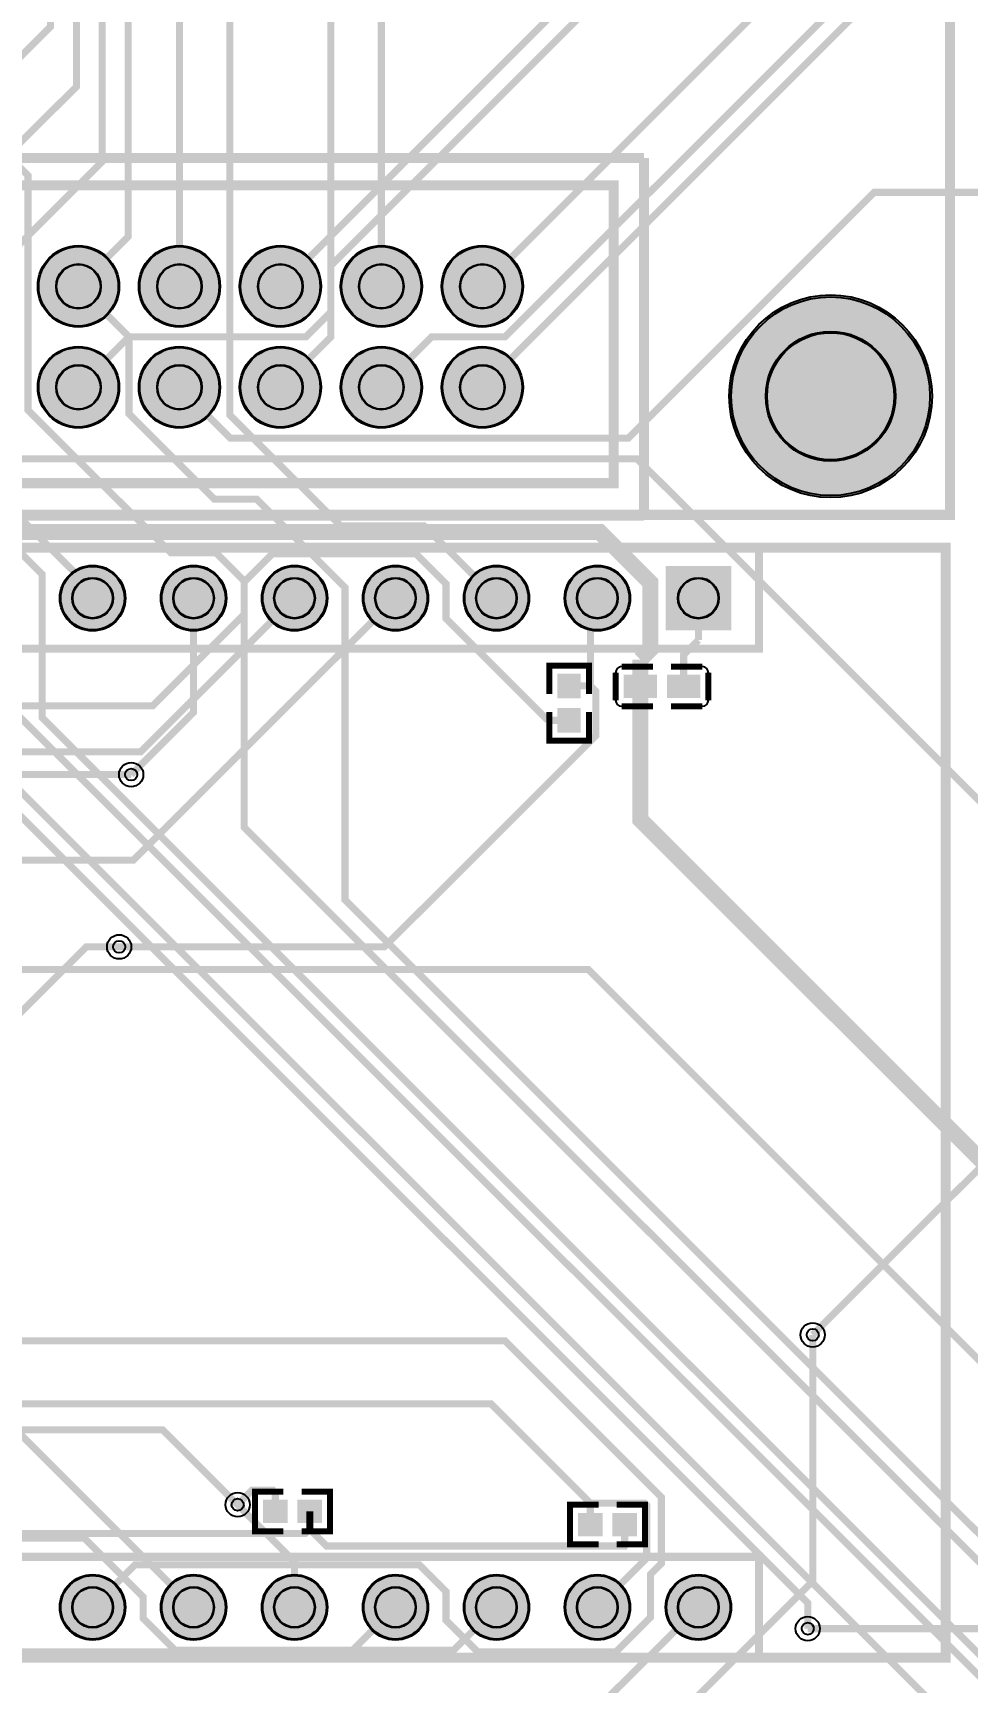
# Model space of a CAD drawing. Header units: millimetres. Extents: x 0 to 210, y -1 to 136.
# Drawn here: x 111.23 to 134.72, y 34.82 to 76.33 of the extents above; entities that cross this region are included whole.
import ezdxf

# ---------------------------------------------------------------- set-up
doc = ezdxf.new("R2010")
doc.units = ezdxf.units.MM
for name, color, linetype, true_color in [('BottomLayer', 7, 'Continuous', 0x0000ff), ('BottomSolderMaskLayer', 7, 'Continuous', 0xaa00ff), ('Hole', 7, 'Continuous', 0x222222), ('Multi-Layer', 7, 'Continuous', 0xc0c0c0), ('TopLayer', 7, 'Continuous', 0xff0000), ('TopPasteMaskLayer', 7, 'Continuous', 0x808080), ('TopSilkLayer', 7, 'Continuous', 0xffcc00), ('TopSolderMaskLayer', 7, 'Continuous', 0x800080)]:
    doc.layers.add(name, color=color, linetype=linetype, true_color=true_color)

msp = doc.modelspace()

# ---------------------------------------------------------------- hatches: boundary and pattern name
at = {"layer": 'BottomSolderMaskLayer'}
for points in [[(111.345, 69.952, 1), (113.395, 69.952, 1)], [(113.885, 69.952, 1), (115.935, 69.952, 1)], [(116.425, 69.952, 1), (118.475, 69.952, 1)], [(118.965, 69.952, 1), (121.015, 69.952, 1)], [(121.505, 69.952, 1), (123.555, 69.952, 1)], [(128.742, 67.186, 1), (133.843, 67.186, 1)], [(111.345, 67.412, 1), (113.395, 67.412, 1)], [(113.885, 67.412, 1), (115.935, 67.412, 1)], [(116.425, 67.412, 1), (118.475, 67.412, 1)], [(118.965, 67.412, 1), (121.015, 67.412, 1)], [(121.505, 67.412, 1), (123.555, 67.412, 1)], [(111.9, 62.103, 1), (113.551, 62.103, 1)], [(114.44, 62.103, 1), (116.091, 62.103, 1)], [(116.98, 62.103, 1), (118.631, 62.103, 1)], [(119.52, 62.103, 1), (121.171, 62.103, 1)], [(122.06, 62.103, 1), (123.711, 62.103, 1)], [(124.6, 62.103, 1), (126.251, 62.103, 1)], [(128.791, 61.29), (127.14, 61.29), (127.14, 62.916), (128.791, 62.916)], [(111.9, 36.703, 1), (113.551, 36.703, 1)], [(114.44, 36.703, 1), (116.091, 36.703, 1)], [(116.98, 36.703, 1), (118.631, 36.703, 1)], [(119.52, 36.703, 1), (121.171, 36.703, 1)], [(122.06, 36.703, 1), (123.711, 36.703, 1)], [(124.6, 36.703, 1), (126.251, 36.703, 1)], [(127.14, 36.703, 1), (128.791, 36.703, 1)]]:
    msp.add_hatch(color=256, dxfattribs=at).paths.add_polyline_path(points)
at = {"layer": 'Multi-Layer'}
for points in [[(111.37, 69.952, 1), (113.37, 69.952, 1)], [(113.91, 69.952, 1), (115.91, 69.952, 1)], [(116.45, 69.952, 1), (118.45, 69.952, 1)], [(118.99, 69.952, 1), (120.99, 69.952, 1)], [(121.53, 69.952, 1), (123.53, 69.952, 1)], [(111.37, 67.412, 1), (113.37, 67.412, 1)], [(113.91, 67.412, 1), (115.91, 67.412, 1)], [(116.45, 67.412, 1), (118.45, 67.412, 1)], [(118.99, 67.412, 1), (120.99, 67.412, 1)], [(121.53, 67.412, 1), (123.53, 67.412, 1)], [(111.926, 62.103, 1), (113.526, 62.103, 1)], [(114.466, 62.103, 1), (116.066, 62.103, 1)], [(117.006, 62.103, 1), (118.606, 62.103, 1)], [(119.546, 62.103, 1), (121.146, 62.103, 1)], [(122.086, 62.103, 1), (123.686, 62.103, 1)], [(124.626, 62.103, 1), (126.226, 62.103, 1)], [(128.765, 61.316), (127.165, 61.316), (127.165, 62.891), (128.765, 62.891)], [(111.926, 36.703, 1), (113.526, 36.703, 1)], [(114.466, 36.703, 1), (116.066, 36.703, 1)], [(117.006, 36.703, 1), (118.606, 36.703, 1)], [(119.546, 36.703, 1), (121.146, 36.703, 1)], [(122.086, 36.703, 1), (123.686, 36.703, 1)], [(124.626, 36.703, 1), (126.226, 36.703, 1)], [(127.166, 36.703, 1), (128.766, 36.703, 1)]]:
    msp.add_hatch(color=256, dxfattribs=at).paths.add_polyline_path(points)
at = {"layer": 'TopLayer'}
for points in [[(124.984, 59.612), (124.444, 59.612), (124.444, 60.177), (124.984, 60.177)], [(126.901, 60.152), (126.901, 59.612), (126.111, 59.612), (126.111, 60.152)], [(127.201, 60.152), (127.201, 59.612), (127.991, 59.612), (127.991, 60.152)], [(124.984, 59.312), (124.444, 59.312), (124.444, 58.746), (124.984, 58.746)], [(117.605, 38.846), (117.605, 39.386), (117.039, 39.386), (117.039, 38.846)], [(117.905, 38.846), (117.905, 39.386), (118.47, 39.386), (118.47, 38.846)], [(125.529, 38.516), (125.529, 39.056), (124.964, 39.056), (124.964, 38.516)], [(125.829, 38.516), (125.829, 39.056), (126.395, 39.056), (126.395, 38.516)]]:
    msp.add_hatch(color=256, dxfattribs=at).paths.add_polyline_path(points)
at = {"layer": 'TopPasteMaskLayer'}
for points in [[(124.944, 59.597), (124.484, 59.597), (124.444, 59.637), (124.444, 60.137), (124.484, 60.177), (124.944, 60.177), (124.984, 60.137), (124.984, 59.637)], [(126.271, 59.657), (126.271, 60.107), (126.321, 60.157), (126.801, 60.157), (126.871, 60.107), (126.871, 59.657), (126.801, 59.607), (126.321, 59.607)], [(127.231, 59.657), (127.231, 60.107), (127.301, 60.157), (127.781, 60.157), (127.831, 60.107), (127.831, 59.657), (127.781, 59.607), (127.301, 59.607)], [(124.944, 59.327), (124.484, 59.327), (124.444, 59.287), (124.444, 58.786), (124.484, 58.746), (124.944, 58.746), (124.984, 58.786), (124.984, 59.287)], [(117.62, 38.886), (117.62, 39.346), (117.58, 39.386), (117.079, 39.386), (117.039, 39.346), (117.039, 38.886), (117.079, 38.846), (117.58, 38.846)], [(117.89, 38.886), (117.89, 39.346), (117.93, 39.386), (118.43, 39.386), (118.47, 39.346), (118.47, 38.886), (118.43, 38.846), (117.93, 38.846)], [(125.544, 38.556), (125.544, 39.016), (125.504, 39.056), (125.004, 39.056), (124.964, 39.016), (124.964, 38.556), (125.004, 38.516), (125.504, 38.516)], [(125.814, 38.556), (125.814, 39.016), (125.854, 39.056), (126.355, 39.056), (126.395, 39.016), (126.395, 38.556), (126.355, 38.516), (125.854, 38.516)]]:
    msp.add_hatch(color=256, dxfattribs=at).paths.add_polyline_path(points)
at = {"layer": 'TopSolderMaskLayer'}
for points in [[(111.345, 69.952, 1), (113.395, 69.952, 1)], [(113.885, 69.952, 1), (115.935, 69.952, 1)], [(116.425, 69.952, 1), (118.475, 69.952, 1)], [(118.965, 69.952, 1), (121.015, 69.952, 1)], [(121.505, 69.952, 1), (123.555, 69.952, 1)], [(128.742, 67.186, 1), (133.843, 67.186, 1)], [(111.345, 67.412, 1), (113.395, 67.412, 1)], [(113.885, 67.412, 1), (115.935, 67.412, 1)], [(116.425, 67.412, 1), (118.475, 67.412, 1)], [(118.965, 67.412, 1), (121.015, 67.412, 1)], [(121.505, 67.412, 1), (123.555, 67.412, 1)], [(111.9, 62.103, 1), (113.551, 62.103, 1)], [(114.44, 62.103, 1), (116.091, 62.103, 1)], [(116.98, 62.103, 1), (118.631, 62.103, 1)], [(119.52, 62.103, 1), (121.171, 62.103, 1)], [(122.06, 62.103, 1), (123.711, 62.103, 1)], [(124.6, 62.103, 1), (126.251, 62.103, 1)], [(128.791, 61.29), (127.14, 61.29), (127.14, 62.916), (128.791, 62.916)], [(125.008, 59.585), (124.42, 59.585), (124.42, 60.204), (125.008, 60.204)], [(126.926, 60.178), (126.926, 59.587), (126.085, 59.587), (126.085, 60.178)], [(127.175, 60.178), (127.175, 59.587), (128.016, 59.587), (128.016, 60.178)], [(125.008, 59.338), (124.42, 59.338), (124.42, 58.719), (125.008, 58.719)], [(117.63, 38.821), (117.63, 39.411), (117.014, 39.411), (117.014, 38.821)], [(117.879, 38.821), (117.879, 39.411), (118.496, 39.411), (118.496, 38.821)], [(125.555, 38.49), (125.555, 39.081), (124.938, 39.081), (124.938, 38.49)], [(125.804, 38.49), (125.804, 39.081), (126.42, 39.081), (126.42, 38.49)], [(111.9, 36.703, 1), (113.551, 36.703, 1)], [(114.44, 36.703, 1), (116.091, 36.703, 1)], [(116.98, 36.703, 1), (118.631, 36.703, 1)], [(119.52, 36.703, 1), (121.171, 36.703, 1)], [(122.06, 36.703, 1), (123.711, 36.703, 1)], [(124.6, 36.703, 1), (126.251, 36.703, 1)], [(127.14, 36.703, 1), (128.791, 36.703, 1)]]:
    msp.add_hatch(color=256, dxfattribs=at).paths.add_polyline_path(points)

# ---------------------------------------------------------------- linework, layer by layer
at = {"layer": 'BottomLayer', "const_width": 0.178}
for points in [[(130.962, 103.534), (131.847, 104.419), (138.633, 104.419), (139.48, 103.571), (139.48, 102.729), (140.258, 101.951), (141.239, 101.951), (142.399, 100.792), (142.399, 55.118), (130.842, 43.56)], [(122.53, 67.412), (141.967, 86.848), (141.967, 99.409), (140.767, 100.609)], [(119.99, 67.412), (121.26, 68.682), (123.103, 68.682), (139.497, 85.075), (139.497, 96.799), (140.767, 98.069)], [(136.224, 94.36), (131.431, 94.36), (130.884, 93.813), (130.884, 92.17), (118.72, 80.006), (118.72, 68.682), (117.45, 67.412)], [(131.47, 93.405), (131.47, 92.251), (119.99, 80.77), (119.99, 69.952)], [(127.08, 93.244), (126.751, 93.244), (114.91, 81.403), (114.91, 69.952)], [(122.53, 69.952), (130.022, 77.444), (130.022, 89.992)], [(122.886, 62.103), (121.062, 63.926), (118.965, 63.926), (116.18, 66.711), (116.18, 81.862), (119.138, 84.82)], [(109.107, 74.739), (111.1, 72.746), (111.1, 66.839), (114.695, 63.244), (115.829, 63.244), (116.536, 62.537), (116.536, 56.337), (138.227, 34.646)], [(130.717, 36.166), (130.717, 36.814), (106.497, 61.034), (104.646, 61.034), (103.836, 61.844), (103.836, 63.541), (100.94, 66.436), (100.94, 68.176), (99.67, 69.446), (99.67, 69.952)], [(104.75, 69.952), (104.75, 69.326), (106.02, 68.056), (106.02, 66.858), (108.917, 63.961), (108.917, 61.087), (137.899, 32.106), (138.227, 32.106)], [(107.29, 69.952), (107.29, 69.446), (108.559, 68.177), (108.559, 65.6), (111.456, 62.703), (111.456, 59.093), (137.179, 33.369), (138.645, 33.369), (139.497, 32.517), (139.497, 30.836), (138.227, 29.566)], [(112.37, 69.952), (113.641, 68.681), (113.641, 66.745), (115.789, 64.597), (116.849, 64.597), (119.076, 62.371), (119.076, 54.506), (137.666, 35.916), (138.806, 35.916), (139.574, 35.147), (139.574, 34.119), (140.241, 33.453), (141.157, 33.453), (141.942, 32.668), (141.942, 31.554), (141.223, 30.836), (140.319, 30.836), (139.497, 30.014), (139.497, 25.756), (138.227, 24.486)], [(138.227, 27.026), (136.856, 28.397), (136.856, 31.297), (106.376, 61.777), (106.376, 65.692), (106.021, 66.046)], [(110.084, 64.939), (112.726, 62.297), (112.726, 62.103)], [(115.266, 62.103), (115.266, 59.233), (113.696, 57.663)], [(113.393, 53.328), (112.567, 53.328), (96.227, 36.988), (96.227, 36.223), (93.74, 33.735)], [(115.266, 36.703), (108.434, 43.535)], [(117.806, 36.703), (117.806, 37.854), (116.374, 39.286)], [(122.886, 36.703), (121.807, 35.625), (114.794, 35.625), (113.996, 36.424), (113.996, 36.964), (112.516, 38.443), (101.758, 38.443), (101.647, 38.332)]]:
    msp.add_lwpolyline(points, dxfattribs=at)
at = {"layer": 'BottomSolderMaskLayer'}
for centre, radius in [((112.37, 69.952), 1.025), ((114.91, 69.952), 1.025), ((117.45, 69.952), 1.025), ((119.99, 69.952), 1.025), ((122.53, 69.952), 1.025), ((112.37, 69.952), 0.564), ((114.91, 69.952), 0.564), ((117.45, 69.952), 0.564), ((119.99, 69.952), 0.564), ((122.53, 69.952), 0.564), ((131.292, 67.186), 2.551), ((131.292, 67.186), 1.633), ((112.37, 67.412), 1.025), ((114.91, 67.412), 1.025), ((117.45, 67.412), 1.025), ((119.99, 67.412), 1.025), ((122.53, 67.412), 1.025), ((112.37, 67.412), 0.564), ((114.91, 67.412), 0.564), ((117.45, 67.412), 0.564), ((119.99, 67.412), 0.564), ((122.53, 67.412), 0.564), ((112.726, 62.103), 0.825), ((115.266, 62.103), 0.825), ((117.806, 62.103), 0.825), ((120.346, 62.103), 0.825), ((122.886, 62.103), 0.825), ((125.426, 62.103), 0.825), ((112.725, 62.103), 0.516), ((115.265, 62.103), 0.516), ((117.805, 62.103), 0.516), ((120.345, 62.103), 0.516), ((122.885, 62.103), 0.516), ((125.425, 62.103), 0.516), ((127.965, 62.103), 0.516), ((112.726, 36.703), 0.825), ((115.266, 36.703), 0.825), ((117.806, 36.703), 0.825), ((120.346, 36.703), 0.825), ((122.886, 36.703), 0.825), ((125.426, 36.703), 0.825), ((127.966, 36.703), 0.825), ((112.725, 36.703), 0.516), ((115.265, 36.703), 0.516), ((117.805, 36.703), 0.516), ((120.345, 36.703), 0.516), ((122.885, 36.703), 0.516), ((125.425, 36.703), 0.516), ((127.965, 36.703), 0.516)]:
    msp.add_circle(centre, radius, dxfattribs=at)
at = {"layer": 'Hole'}
for centre in [(113.696, 57.663), (113.393, 53.327), (130.842, 43.56), (116.374, 39.286), (130.717, 36.166)]:
    msp.add_circle(centre, 0.152, dxfattribs=at)
at = {"layer": 'Multi-Layer'}
for centre, radius in [((112.37, 69.952), 1), ((114.91, 69.952), 1), ((117.45, 69.952), 1), ((119.99, 69.952), 1), ((122.53, 69.952), 1), ((112.37, 69.952), 0.55), ((114.91, 69.952), 0.55), ((117.45, 69.952), 0.55), ((119.99, 69.952), 0.55), ((122.53, 69.952), 0.55), ((131.292, 67.186), 2.5), ((131.292, 67.186), 1.6), ((112.37, 67.412), 1), ((114.91, 67.412), 1), ((117.45, 67.412), 1), ((119.99, 67.412), 1), ((122.53, 67.412), 1), ((112.37, 67.412), 0.55), ((114.91, 67.412), 0.55), ((117.45, 67.412), 0.55), ((119.99, 67.412), 0.55), ((122.53, 67.412), 0.55), ((112.726, 62.103), 0.8), ((115.266, 62.103), 0.8), ((117.806, 62.103), 0.8), ((120.346, 62.103), 0.8), ((122.886, 62.103), 0.8), ((125.426, 62.103), 0.8), ((112.725, 62.103), 0.5), ((115.265, 62.103), 0.5), ((117.805, 62.103), 0.5), ((120.345, 62.103), 0.5), ((122.885, 62.103), 0.5), ((125.425, 62.103), 0.5), ((127.965, 62.103), 0.5), ((113.696, 57.663), 0.305), ((113.393, 53.327), 0.305), ((130.842, 43.56), 0.305), ((116.374, 39.286), 0.305), ((112.726, 36.703), 0.8), ((115.266, 36.703), 0.8), ((117.806, 36.703), 0.8), ((120.346, 36.703), 0.8), ((122.886, 36.703), 0.8), ((125.426, 36.703), 0.8), ((127.966, 36.703), 0.8), ((112.725, 36.703), 0.5), ((115.265, 36.703), 0.5), ((117.805, 36.703), 0.5), ((120.345, 36.703), 0.5), ((122.885, 36.703), 0.5), ((125.425, 36.703), 0.5), ((127.965, 36.703), 0.5), ((130.717, 36.166), 0.305)]:
    msp.add_circle(centre, radius, dxfattribs=at)
at = {"layer": 'TopLayer'}
for points, const_width in [([(114.91, 67.412), (116.191, 66.131), (126.204, 66.131), (132.392, 72.319), (146.377, 72.319), (146.779, 72.721), (146.779, 92.989)], 0.178), ([(126.797, 92.166), (126.797, 79.298), (117.45, 69.952)], 0.178), ([(104.75, 69.952), (105.13, 69.952), (111.668, 76.49), (111.668, 88.595)], 0.178), ([(112.318, 88.595), (112.318, 74.98), (107.29, 69.952)], 0.178), ([(112.968, 88.595), (112.968, 73.09), (109.83, 69.952)], 0.178), ([(113.618, 88.595), (113.618, 71.2), (112.37, 69.952)], 0.178), ([(112.37, 67.412), (113.641, 68.683), (118.092, 68.683), (118.72, 69.311), (118.72, 70.475), (130.606, 82.362)], 0.178), ([(95.86, 69.952), (95.86, 66.711), (97.102, 65.469), (106.541, 65.469), (106.68, 65.608), (126.428, 65.608), (142.047, 49.989), (142.047, 41.83), (141.212, 40.996), (139.497, 40.996), (138.227, 42.266)], 0.178), ([(4.565, 68.236), (4.107, 67.778), (0.889, 67.778), (0.58, 67.469), (0.58, 11.154), (6.377, 5.356), (128.02, 5.356), (148.853, 26.189), (148.853, 30.346), (145.887, 33.313), (140.172, 33.313), (139.396, 32.537), (139.396, 31.59), (138.642, 30.836), (136.423, 30.836), (133.238, 27.651), (124.396, 27.651), (123.723, 28.324), (123.723, 32.46), (127.966, 36.703)], 0.178), ([(94.946, 62.103), (96.61, 63.768), (125.482, 63.768), (126.759, 62.491), (126.759, 60.812), (126.506, 60.559)], 0.406), ([(109.092, 59.394), (114.236, 59.394), (116.536, 61.694), (116.536, 62.509), (117.243, 63.217), (120.866, 63.217), (121.616, 62.467), (121.616, 61.591), (124.177, 59.029)], 0.178), ([(117.806, 62.103), (113.939, 58.237), (103.904, 58.237), (101.252, 55.585), (82.827, 55.585), (68.885, 41.642), (68.885, 38.927), (70.155, 37.657)], 0.178), ([(120.346, 62.103), (113.752, 55.51), (104.206, 55.51)], 0.178), ([(125.426, 62.103), (125.251, 61.929), (125.251, 59.894)], 0.178), ([(127.966, 62.103), (127.966, 61.049)], 0.178), ([(127.966, 61.049), (127.596, 60.679), (127.596, 59.882)], 0.178), ([(126.506, 59.882), (126.506, 60.559)], 0.406), ([(125.251, 59.894), (125.387, 59.759), (125.387, 58.646), (120.069, 53.328), (113.393, 53.328)], 0.178), ([(124.714, 59.894), (125.251, 59.894)], 0.178), ([(126.506, 59.882), (126.506, 56.527), (140.767, 42.266)], 0.406), ([(124.714, 59.029), (124.177, 59.029)], 0.178), ([(113.696, 57.663), (105.005, 57.663), (101.55, 54.209), (82.262, 54.209), (70.866, 42.812)], 0.178), ([(82.534, 53.635), (99.145, 53.635), (109.369, 43.411), (123.097, 43.411), (127.033, 39.475), (127.033, 37.805), (126.759, 37.531), (126.759, 36.447), (125.892, 35.58), (122.415, 35.58), (121.616, 36.379), (121.616, 37.101), (120.945, 37.772), (113.794, 37.772), (112.726, 36.703)], 0.178), ([(109.077, 52.81), (109.133, 52.754), (125.199, 52.754), (138.227, 39.726)], 0.178), ([(124.79, 31.307), (130.842, 37.359), (130.842, 43.56)], 0.178), ([(77.775, 37.657), (76.647, 38.785), (76.647, 40.759), (77.71, 41.822), (122.748, 41.822), (125.247, 39.323)], 0.178), ([(116.374, 39.286), (114.49, 41.169), (83.781, 41.169)], 0.178), ([(120.346, 36.703), (119.223, 35.581), (104.547, 35.581), (103.836, 36.293), (103.836, 36.959), (101.78, 39.014), (81.498, 39.014), (80.315, 40.197)], 0.178), ([(117.322, 39.653), (116.741, 39.653), (116.374, 39.286)], 0.178), ([(117.322, 39.116), (117.322, 39.653)], 0.178), ([(118.188, 39.116), (118.188, 38.668)], 0.178), ([(125.426, 36.703), (126.664, 37.941), (126.664, 39.273), (126.612, 39.325), (125.249, 39.325), (125.247, 39.323)], 0.178), ([(125.247, 38.786), (125.247, 39.323)], 0.178), ([(118.188, 38.668), (118.083, 38.563), (108.851, 38.563), (108.501, 38.913)], 0.178), ([(118.188, 38.668), (118.608, 38.247), (126.111, 38.247), (126.112, 38.249)], 0.178), ([(126.112, 38.786), (126.112, 38.249)], 0.178), ([(130.717, 36.166), (137.208, 36.166), (138.227, 37.186)], 0.178)]:
    msp.add_lwpolyline(points, dxfattribs=dict(at, const_width=const_width))
at = {"layer": 'TopSilkLayer', "const_width": 0.254}
for points in [[(134.296, 64.201), (28.096, 64.201), (28.096, 135.566), (134.296, 135.566), (134.296, 64.201)], [(83.668, 72.492), (125.832, 72.492), (125.832, 64.999), (83.668, 64.999), (83.668, 72.492)], [(82.626, 63.373), (134.189, 63.373), (134.189, 35.433), (82.626, 35.433), (82.626, 63.373)]]:
    msp.add_lwpolyline(points, close=True, dxfattribs=at)
at = {"layer": 'TopSilkLayer'}
for points, const_width in [([(126.6, 73.183), (84.6, 73.183), (82.9, 73.183)], 0.254), ([(126.6, 73.183), (126.6, 64.182)], 0.254), ([(126.6, 64.182), (82.9, 64.182)], 0.254), ([(127.33, 60.833), (129.489, 60.833), (129.489, 63.373), (90.881, 63.373), (90.881, 60.833), (91.135, 60.833)], 0.203), ([(91.135, 60.833), (127.33, 60.833)], 0.203), ([(125.213, 59.688), (125.213, 60.406), (124.216, 60.406), (124.216, 59.688)], 0.152), ([(125.882, 60.228), (125.882, 59.536)], 0.152), ([(126.824, 60.381), (126.034, 60.381)], 0.152), ([(127.277, 60.381), (128.067, 60.381)], 0.152), ([(128.219, 60.228), (128.219, 59.536)], 0.152), ([(126.034, 59.384), (126.824, 59.384)], 0.152), ([(128.067, 59.384), (127.277, 59.384)], 0.152), ([(125.213, 59.235), (125.213, 58.517), (124.216, 58.517), (124.216, 59.235)], 0.152), ([(117.528, 38.617), (116.81, 38.617), (116.81, 39.615), (117.528, 39.615)], 0.152), ([(117.981, 38.617), (118.699, 38.617), (118.699, 39.615), (117.981, 39.615)], 0.152), ([(125.453, 38.287), (124.735, 38.287), (124.735, 39.284), (125.453, 39.284)], 0.152), ([(125.906, 38.287), (126.624, 38.287), (126.624, 39.284), (125.906, 39.284)], 0.152), ([(93.04, 37.973), (90.881, 37.973), (90.881, 35.433), (129.489, 35.433), (129.489, 37.973), (129.235, 37.973)], 0.203), ([(129.235, 37.973), (93.04, 37.973)], 0.203)]:
    msp.add_lwpolyline(points, dxfattribs=dict(at, const_width=const_width))
for centre, start, end in [((126.034, 60.228), 90, 180), ((128.067, 60.228), 0, 90), ((126.034, 59.536), 180, 270), ((128.067, 59.536), 270, 0)]:
    msp.add_arc(centre, 0.152, start, end, dxfattribs=at)
at = {"layer": 'TopSolderMaskLayer'}
for centre, radius in [((112.37, 69.952), 1.025), ((114.91, 69.952), 1.025), ((117.45, 69.952), 1.025), ((119.99, 69.952), 1.025), ((122.53, 69.952), 1.025), ((112.37, 69.952), 0.564), ((114.91, 69.952), 0.564), ((117.45, 69.952), 0.564), ((119.99, 69.952), 0.564), ((122.53, 69.952), 0.564), ((131.292, 67.186), 2.551), ((131.292, 67.186), 1.633), ((112.37, 67.412), 1.025), ((114.91, 67.412), 1.025), ((117.45, 67.412), 1.025), ((119.99, 67.412), 1.025), ((122.53, 67.412), 1.025), ((112.37, 67.412), 0.564), ((114.91, 67.412), 0.564), ((117.45, 67.412), 0.564), ((119.99, 67.412), 0.564), ((122.53, 67.412), 0.564), ((112.726, 62.103), 0.825), ((115.266, 62.103), 0.825), ((117.806, 62.103), 0.825), ((120.346, 62.103), 0.825), ((122.886, 62.103), 0.825), ((125.426, 62.103), 0.825), ((112.725, 62.103), 0.516), ((115.265, 62.103), 0.516), ((117.805, 62.103), 0.516), ((120.345, 62.103), 0.516), ((122.885, 62.103), 0.516), ((125.425, 62.103), 0.516), ((127.965, 62.103), 0.516), ((112.726, 36.703), 0.825), ((115.266, 36.703), 0.825), ((117.806, 36.703), 0.825), ((120.346, 36.703), 0.825), ((122.886, 36.703), 0.825), ((125.426, 36.703), 0.825), ((127.966, 36.703), 0.825), ((112.725, 36.703), 0.516), ((115.265, 36.703), 0.516), ((117.805, 36.703), 0.516), ((120.345, 36.703), 0.516), ((122.885, 36.703), 0.516), ((125.425, 36.703), 0.516), ((127.965, 36.703), 0.516)]:
    msp.add_circle(centre, radius, dxfattribs=at)

doc.saveas('drawing.dxf')
